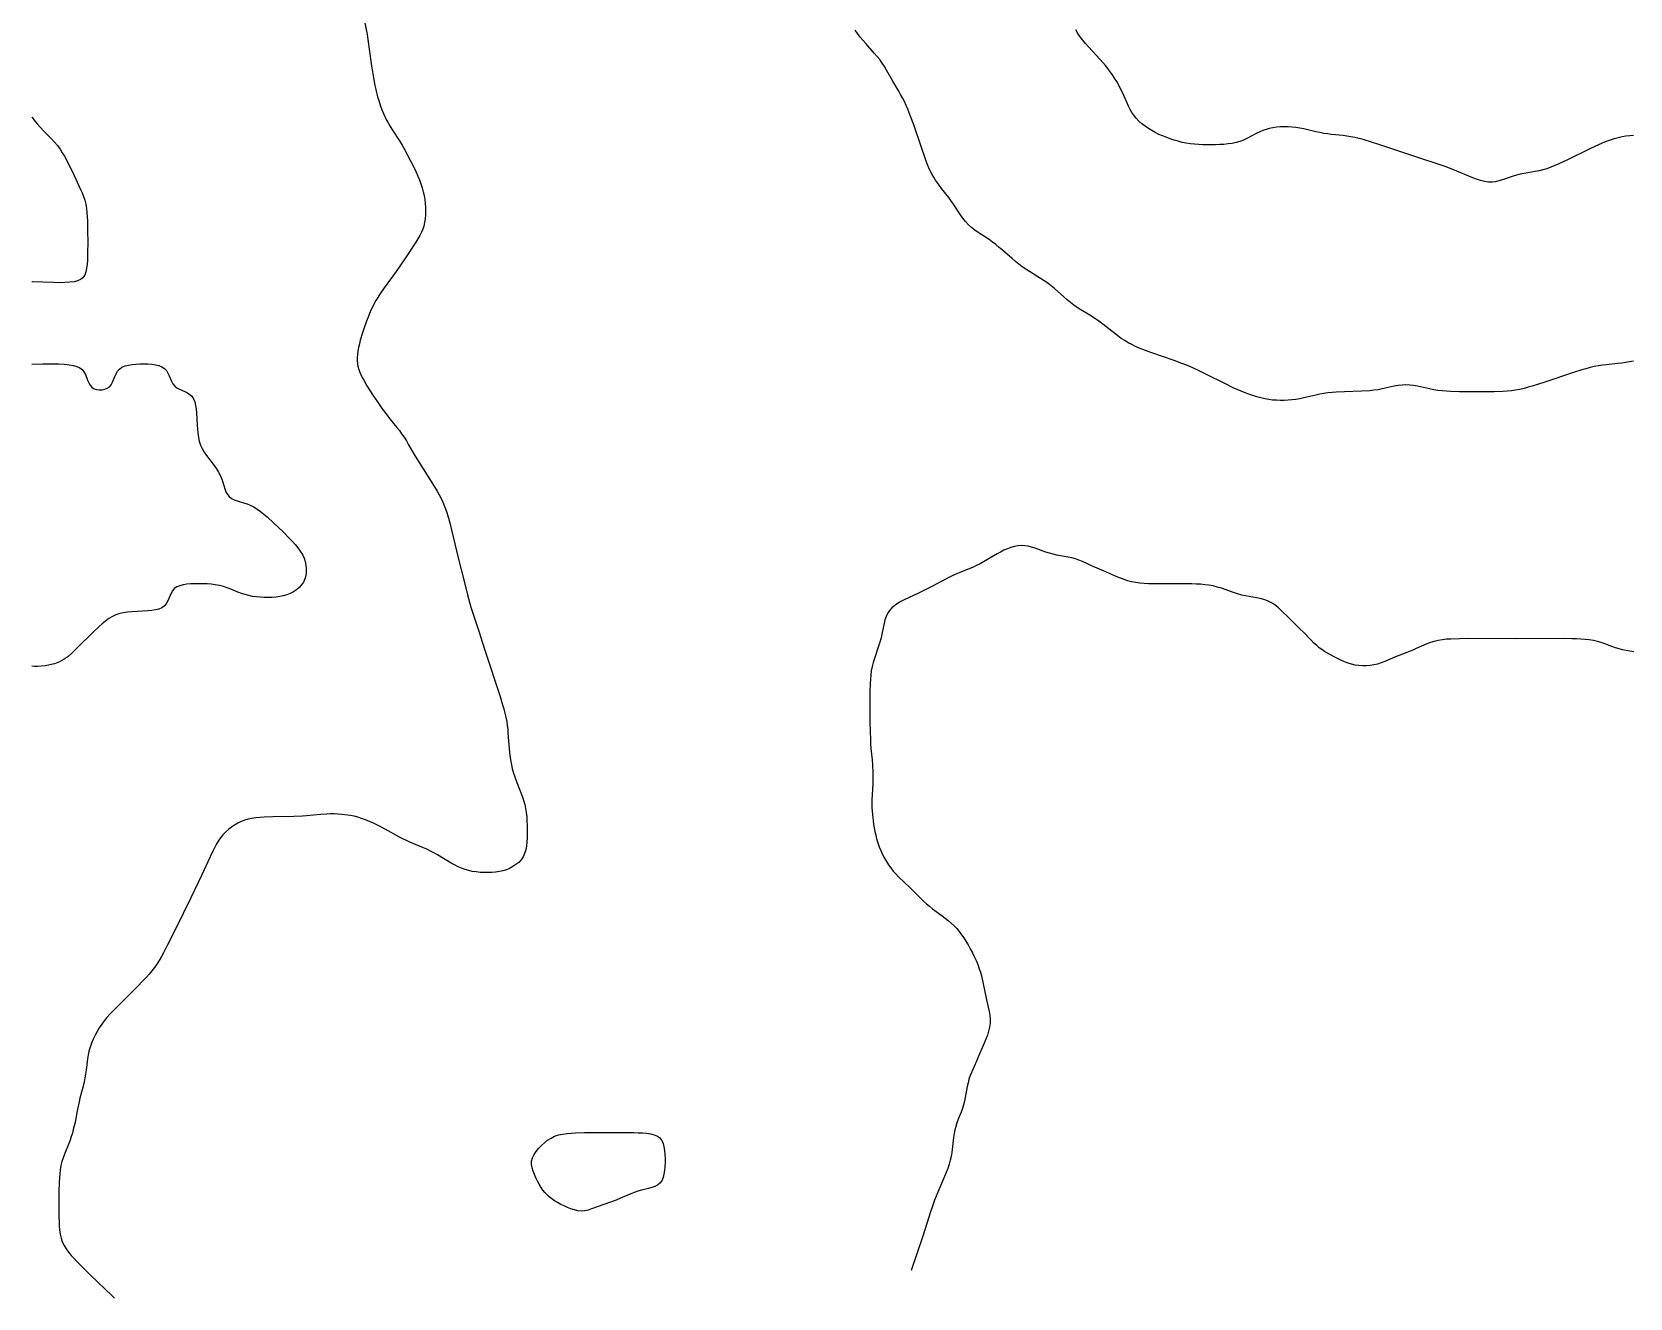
# Model space of a CAD drawing. Header units: metres. Extents: x 560466 to 562017, y 8123360 to 8125060.
# Drawn here: x 560466 to 561193, y 8123360 to 8123936 of the extents above; entities that cross this region are included whole.
import ezdxf

# ---------------------------------------------------------------- set-up
doc = ezdxf.new("R2010")
doc.units = ezdxf.units.M
doc.header["$MEASUREMENT"] = 0
doc.layers.add('Unknown_Line_Type', color=7, linetype='Continuous')

msp = doc.modelspace()

# ---------------------------------------------------------------- linework, layer by layer
at = {"layer": 'Unknown_Line_Type', "color": 18, "true_color": 0x000000}
for points in [[(560617.82, 8123940.4, 4140), (560618.76, 8123935.01, 4140), (560619.77, 8123928.3, 4140), (560620.84, 8123920.71, 4140), (560621.7, 8123915.34, 4140), (560622.37, 8123911.79, 4140), (560622.75, 8123910.02, 4140), (560623.58, 8123906.7, 4140), (560624.06, 8123905.06, 4140), (560624.93, 8123902.43, 4140), (560625.4, 8123901.14, 4140), (560626.08, 8123899.42, 4140), (560626.83, 8123897.73, 4140), (560627.64, 8123896.08, 4140), (560628.36, 8123894.77, 4140), (560629.11, 8123893.49, 4140), (560630.02, 8123892.02, 4140), (560633.78, 8123886.21, 4140), (560634.68, 8123884.73, 4140), (560635.48, 8123883.33, 4140), (560638.75, 8123877.26, 4140), (560640.4, 8123873.99, 4140), (560641.17, 8123872.33, 4140), (560641.9, 8123870.6, 4140), (560642.58, 8123868.85, 4140), (560643.2, 8123867.08, 4140), (560643.78, 8123865.29, 4140), (560644.29, 8123863.5, 4140), (560644.73, 8123861.69, 4140), (560645.07, 8123859.87, 4140), (560645.28, 8123858.13, 4140), (560645.4, 8123856.39, 4140), (560645.43, 8123854.65, 4140), (560645.37, 8123852.92, 4140), (560645.22, 8123851.2, 4140), (560644.96, 8123849.5, 4140), (560644.56, 8123847.84, 4140), (560644.09, 8123846.43, 4140), (560643.51, 8123845.06, 4140), (560642.74, 8123843.52, 4140), (560641.87, 8123842.02, 4140), (560640.94, 8123840.54, 4140), (560636.25, 8123833.44, 4140), (560631.96, 8123827.22, 4140), (560626.6, 8123819.72, 4140), (560624.57, 8123816.8, 4140), (560623.62, 8123815.3, 4140), (560622.83, 8123813.97, 4140), (560622.08, 8123812.61, 4140), (560621.37, 8123811.24, 4140), (560620.69, 8123809.84, 4140), (560619.93, 8123808.12, 4140), (560619.22, 8123806.38, 4140), (560618.55, 8123804.61, 4140), (560617.29, 8123801.06, 4140), (560616.7, 8123799.27, 4140), (560615.69, 8123795.86, 4140), (560615.28, 8123794.24, 4140), (560614.92, 8123792.63, 4140), (560614.62, 8123791.02, 4140), (560614.4, 8123789.41, 4140), (560614.29, 8123787.81, 4140), (560614.3, 8123786.49, 4140), (560614.42, 8123785.18, 4140), (560614.62, 8123784.06, 4140), (560614.9, 8123782.96, 4140), (560615.36, 8123781.59, 4140), (560615.92, 8123780.24, 4140), (560616.56, 8123778.91, 4140), (560617.24, 8123777.65, 4140), (560618.73, 8123775.13, 4140), (560620.36, 8123772.51, 4140), (560621.38, 8123770.94, 4140), (560623.49, 8123767.82, 4140), (560625.66, 8123764.74, 4140), (560627.9, 8123761.72, 4140), (560629.05, 8123760.24, 4140), (560632.38, 8123756.13, 4140), (560633.46, 8123754.75, 4140), (560634.5, 8123753.35, 4140), (560635.62, 8123751.71, 4140), (560636.67, 8123750.04, 4140), (560637.69, 8123748.34, 4140), (560640.69, 8123743.18, 4140), (560641.71, 8123741.47, 4140), (560648.71, 8123730.35, 4140), (560650.65, 8123727.16, 4140), (560651.58, 8123725.54, 4140), (560652.46, 8123723.91, 4140), (560653.27, 8123722.24, 4140), (560653.92, 8123720.71, 4140), (560654.52, 8123719.15, 4140), (560655.06, 8123717.57, 4140), (560655.56, 8123715.98, 4140), (560656.47, 8123712.75, 4140), (560660.29, 8123696.89, 4140), (560663.06, 8123685.63, 4140), (560664.5, 8123680.01, 4140), (560666.04, 8123674.43, 4140), (560667.18, 8123670.76, 4140), (560669.6, 8123663.48, 4140), (560671.23, 8123658.14, 4140), (560672.44, 8123654.38, 4140), (560679.29, 8123633.75, 4140), (560680.46, 8123629.99, 4140), (560681, 8123628.1, 4140), (560681.5, 8123626.2, 4140), (560681.94, 8123624.3, 4140), (560682.31, 8123622.38, 4140), (560682.55, 8123620.63, 4140), (560682.74, 8123618.87, 4140), (560682.88, 8123617.11, 4140), (560683.24, 8123611.79, 4140), (560683.39, 8123610.03, 4140), (560683.78, 8123606.69, 4140), (560684.03, 8123605.03, 4140), (560684.46, 8123602.6, 4140), (560684.83, 8123600.94, 4140), (560685.27, 8123599.29, 4140), (560685.77, 8123597.67, 4140), (560686.43, 8123595.8, 4140), (560689.34, 8123588.41, 4140), (560689.98, 8123586.54, 4140), (560690.52, 8123584.64, 4140), (560690.91, 8123582.78, 4140), (560691.19, 8123580.9, 4140), (560691.39, 8123578.99, 4140), (560691.52, 8123577.08, 4140), (560691.61, 8123575.15, 4140), (560691.65, 8123573.23, 4140), (560691.65, 8123571.31, 4140), (560691.59, 8123569.41, 4140), (560691.47, 8123567.54, 4140), (560691.26, 8123565.71, 4140), (560690.94, 8123563.95, 4140), (560690.45, 8123562.28, 4140), (560689.75, 8123560.74, 4140), (560688.86, 8123559.44, 4140), (560687.76, 8123558.28, 4140), (560686.51, 8123557.24, 4140), (560685.13, 8123556.33, 4140), (560683.64, 8123555.55, 4140), (560682.14, 8123554.94, 4140), (560680.57, 8123554.46, 4140), (560678.95, 8123554.09, 4140), (560677.22, 8123553.84, 4140), (560675.47, 8123553.68, 4140), (560673.7, 8123553.62, 4140), (560671.93, 8123553.63, 4140), (560670.16, 8123553.72, 4140), (560668.4, 8123553.9, 4140), (560666.65, 8123554.17, 4140), (560665, 8123554.54, 4140), (560663.37, 8123555.01, 4140), (560661.78, 8123555.59, 4140), (560660.15, 8123556.3, 4140), (560658.55, 8123557.1, 4140), (560656.97, 8123557.96, 4140), (560650.77, 8123561.64, 4140), (560649.21, 8123562.54, 4140), (560647.64, 8123563.4, 4140), (560646.04, 8123564.21, 4140), (560644.5, 8123564.91, 4140), (560638.21, 8123567.5, 4140), (560636.65, 8123568.2, 4140), (560635.05, 8123568.98, 4140), (560633.47, 8123569.81, 4140), (560627.01, 8123573.38, 4140), (560623.46, 8123575.2, 4140), (560621.67, 8123576.06, 4140), (560619.86, 8123576.87, 4140), (560618.03, 8123577.63, 4140), (560616.18, 8123578.31, 4140), (560614.56, 8123578.81, 4140), (560612.93, 8123579.23, 4140), (560611.27, 8123579.58, 4140), (560610.06, 8123579.78, 4140), (560607.19, 8123580.13, 4140), (560605.53, 8123580.25, 4140), (560603.86, 8123580.31, 4140), (560602.2, 8123580.29, 4140), (560600.53, 8123580.22, 4140), (560597.62, 8123580.01, 4140), (560591.27, 8123579.38, 4140), (560589.36, 8123579.25, 4140), (560585.51, 8123579.08, 4140), (560575.85, 8123578.95, 4140), (560572, 8123578.83, 4140), (560570.1, 8123578.71, 4140), (560568.21, 8123578.53, 4140), (560566.34, 8123578.24, 4140), (560564.71, 8123577.88, 4140), (560563.11, 8123577.41, 4140), (560561.56, 8123576.83, 4140), (560559.99, 8123576.09, 4140), (560558.49, 8123575.23, 4140), (560557.05, 8123574.27, 4140), (560555.68, 8123573.2, 4140), (560554.4, 8123572.04, 4140), (560553.22, 8123570.76, 4140), (560552.13, 8123569.4, 4140), (560551.12, 8123567.96, 4140), (560550.18, 8123566.46, 4140), (560549.32, 8123564.91, 4140), (560548.58, 8123563.39, 4140), (560546.38, 8123558.45, 4140), (560544.72, 8123554.81, 4140), (560542.15, 8123549.38, 4140), (560538.65, 8123542.17, 4140), (560531.58, 8123527.82, 4140), (560528.01, 8123520.68, 4140), (560526.16, 8123517.15, 4140), (560525.2, 8123515.41, 4140), (560524.21, 8123513.69, 4140), (560523.16, 8123512.02, 4140), (560522.05, 8123510.39, 4140), (560520.87, 8123508.85, 4140), (560519.62, 8123507.36, 4140), (560518.32, 8123505.9, 4140), (560516.99, 8123504.47, 4140), (560514.25, 8123501.66, 4140), (560504.47, 8123491.96, 4140), (560501.77, 8123489.12, 4140), (560500.47, 8123487.67, 4140), (560499.22, 8123486.18, 4140), (560498.06, 8123484.63, 4140), (560496.96, 8123483, 4140), (560495.96, 8123481.31, 4140), (560495.04, 8123479.59, 4140), (560494.19, 8123477.82, 4140), (560493.43, 8123476.02, 4140), (560492.77, 8123474.19, 4140), (560492.23, 8123472.33, 4140), (560491.86, 8123470.63, 4140), (560491.58, 8123468.91, 4140), (560490.95, 8123463.68, 4140), (560490.72, 8123461.93, 4140), (560490.44, 8123460.2, 4140), (560490.06, 8123458.34, 4140), (560489.61, 8123456.5, 4140), (560488.17, 8123450.96, 4140), (560487.78, 8123449.28, 4140), (560487.07, 8123445.9, 4140), (560485.93, 8123440.07, 4140), (560485.16, 8123436.76, 4140), (560484.71, 8123435.11, 4140), (560484.23, 8123433.49, 4140), (560483.7, 8123431.88, 4140), (560483.13, 8123430.3, 4140), (560481.11, 8123425.42, 4140), (560480.49, 8123423.79, 4140), (560479.96, 8123422.13, 4140), (560479.52, 8123420.28, 4140), (560479.22, 8123418.39, 4140), (560479, 8123416.47, 4140), (560478.85, 8123414.54, 4140), (560478.75, 8123412.58, 4140), (560478.63, 8123408.65, 4140), (560478.58, 8123404.69, 4140), (560478.56, 8123400.74, 4140), (560478.61, 8123396.8, 4140), (560478.67, 8123394.84, 4140), (560478.77, 8123392.9, 4140), (560478.94, 8123390.99, 4140), (560479.2, 8123389.12, 4140), (560479.58, 8123387.3, 4140), (560480.15, 8123385.56, 4140), (560480.94, 8123383.92, 4140), (560481.91, 8123382.36, 4140), (560483.02, 8123380.85, 4140), (560484.23, 8123379.39, 4140), (560485.52, 8123377.95, 4140), (560486.85, 8123376.54, 4140), (560489.61, 8123373.75, 4140), (560492.96, 8123370.49, 4140), (560502.87, 8123360.99, 4140), (560503.84, 8123360, 4140)], [(561194.88, 8123786.44, 4140), (561193.06, 8123786.04, 4140), (561191.23, 8123785.7, 4140), (561189.49, 8123785.45, 4140), (561187.73, 8123785.25, 4140), (561182.46, 8123784.75, 4140), (561180.7, 8123784.55, 4140), (561178.96, 8123784.28, 4140), (561177.04, 8123783.91, 4140), (561175.14, 8123783.46, 4140), (561173.25, 8123782.95, 4140), (561171.36, 8123782.4, 4140), (561167.6, 8123781.22, 4140), (561154.48, 8123776.82, 4140), (561148.84, 8123775.01, 4140), (561146.95, 8123774.46, 4140), (561145.06, 8123773.95, 4140), (561143.15, 8123773.5, 4140), (561141.24, 8123773.13, 4140), (561139.3, 8123772.87, 4140), (561137.36, 8123772.68, 4140), (561135.4, 8123772.56, 4140), (561131.47, 8123772.43, 4140), (561125.56, 8123772.38, 4140), (561119.63, 8123772.41, 4140), (561115.69, 8123772.47, 4140), (561111.75, 8123772.6, 4140), (561109.8, 8123772.71, 4140), (561107.85, 8123772.85, 4140), (561105.91, 8123773.06, 4140), (561103.99, 8123773.34, 4140), (561102.14, 8123773.71, 4140), (561096.64, 8123774.94, 4140), (561094.81, 8123775.27, 4140), (561093.08, 8123775.46, 4140), (561091.34, 8123775.53, 4140), (561089.61, 8123775.47, 4140), (561087.87, 8123775.28, 4140), (561086.04, 8123774.96, 4140), (561080.54, 8123773.75, 4140), (561078.69, 8123773.39, 4140), (561076.82, 8123773.12, 4140), (561074.93, 8123772.93, 4140), (561071.13, 8123772.69, 4140), (561063.47, 8123772.44, 4140), (561059.65, 8123772.27, 4140), (561057.74, 8123772.14, 4140), (561055.84, 8123771.95, 4140), (561053.96, 8123771.69, 4140), (561052.13, 8123771.36, 4140), (561050.3, 8123770.96, 4140), (561044.86, 8123769.65, 4140), (561043.04, 8123769.26, 4140), (561041.21, 8123768.94, 4140), (561039.46, 8123768.72, 4140), (561037.71, 8123768.58, 4140), (561035.95, 8123768.5, 4140), (561034.19, 8123768.49, 4140), (561032.43, 8123768.55, 4140), (561030.68, 8123768.69, 4140), (561028.94, 8123768.91, 4140), (561027.12, 8123769.24, 4140), (561025.31, 8123769.67, 4140), (561023.51, 8123770.16, 4140), (561021.73, 8123770.71, 4140), (561019.96, 8123771.32, 4140), (561018.2, 8123771.96, 4140), (561016.45, 8123772.65, 4140), (561014.62, 8123773.44, 4140), (561012.8, 8123774.27, 4140), (561009.2, 8123776, 4140), (561000.25, 8123780.46, 4140), (560996.66, 8123782.21, 4140), (560993.03, 8123783.88, 4140), (560991.2, 8123784.66, 4140), (560989.46, 8123785.36, 4140), (560985.93, 8123786.66, 4140), (560975.26, 8123790.34, 4140), (560971.74, 8123791.64, 4140), (560970, 8123792.33, 4140), (560968.3, 8123793.08, 4140), (560966.62, 8123793.88, 4140), (560965, 8123794.77, 4140), (560963.41, 8123795.73, 4140), (560961.86, 8123796.75, 4140), (560960.35, 8123797.83, 4140), (560958.97, 8123798.9, 4140), (560954.88, 8123802.2, 4140), (560953.51, 8123803.27, 4140), (560951.12, 8123804.99, 4140), (560949.9, 8123805.8, 4140), (560948.29, 8123806.8, 4140), (560943.4, 8123809.69, 4140), (560941.83, 8123810.72, 4140), (560940.27, 8123811.86, 4140), (560938.76, 8123813.07, 4140), (560937.28, 8123814.32, 4140), (560931.43, 8123819.46, 4140), (560929.93, 8123820.69, 4140), (560928.39, 8123821.87, 4140), (560926.77, 8123822.99, 4140), (560925.11, 8123824.06, 4140), (560920.05, 8123827.16, 4140), (560918.39, 8123828.22, 4140), (560916.76, 8123829.35, 4140), (560915.22, 8123830.52, 4140), (560913.71, 8123831.75, 4140), (560912.23, 8123833.02, 4140), (560907.85, 8123836.9, 4140), (560906.37, 8123838.16, 4140), (560904.87, 8123839.4, 4140), (560903.33, 8123840.57, 4140), (560901.72, 8123841.7, 4140), (560896.81, 8123844.91, 4140), (560895.22, 8123846.02, 4140), (560893.7, 8123847.19, 4140), (560892.29, 8123848.46, 4140), (560891.01, 8123849.86, 4140), (560889.83, 8123851.37, 4140), (560888.72, 8123852.95, 4140), (560885.5, 8123857.86, 4140), (560884.38, 8123859.48, 4140), (560883.35, 8123860.88, 4140), (560880.11, 8123865.01, 4140), (560879.05, 8123866.4, 4140), (560878.19, 8123867.58, 4140), (560877.37, 8123868.79, 4140), (560876.59, 8123870.03, 4140), (560875.84, 8123871.36, 4140), (560875.13, 8123872.72, 4140), (560874.35, 8123874.41, 4140), (560873.63, 8123876.13, 4140), (560872.95, 8123877.87, 4140), (560872.31, 8123879.63, 4140), (560871.08, 8123883.19, 4140), (560867.48, 8123893.91, 4140), (560866.2, 8123897.45, 4140), (560864.78, 8123901.01, 4140), (560864.02, 8123902.76, 4140), (560863.21, 8123904.49, 4140), (560862.35, 8123906.2, 4140), (560861.5, 8123907.75, 4140), (560860.61, 8123909.28, 4140), (560857.91, 8123913.85, 4140), (560855.12, 8123918.82, 4140), (560854.16, 8123920.44, 4140), (560853.12, 8123922.02, 4140), (560851.98, 8123923.58, 4140), (560850.77, 8123925.08, 4140), (560849.5, 8123926.56, 4140), (560845.6, 8123930.91, 4140), (560844.31, 8123932.38, 4140), (560843.07, 8123933.87, 4140), (560841.89, 8123935.41, 4140), (560840.76, 8123937.04, 4140)], [(561178.91, 8123884.85, 4160), (561175.29, 8123883.19, 4160), (561164.54, 8123877.86, 4160), (561160.94, 8123876.16, 4160), (561159.13, 8123875.36, 4160), (561157.31, 8123874.62, 4160), (561155.47, 8123873.95, 4160), (561153.6, 8123873.39, 4160), (561151.91, 8123872.99, 4160), (561150.2, 8123872.67, 4160), (561145.06, 8123871.82, 4160), (561143.37, 8123871.49, 4160), (561141.7, 8123871.07, 4160), (561140.06, 8123870.56, 4160), (561135.23, 8123868.83, 4160), (561133.61, 8123868.36, 4160), (561132.06, 8123868.04, 4160), (561130.5, 8123867.87, 4160), (561128.93, 8123867.87, 4160), (561127.12, 8123868.1, 4160), (561125.31, 8123868.54, 4160), (561123.51, 8123869.13, 4160), (561121.71, 8123869.81, 4160), (561119.9, 8123870.56, 4160), (561116.27, 8123872.13, 4160), (561112.73, 8123873.6, 4160), (561109.14, 8123874.99, 4160), (561107.33, 8123875.63, 4160), (561096.37, 8123879.2, 4160), (561079.48, 8123884.84, 4160), (561075.72, 8123886.05, 4160), (561071.95, 8123887.18, 4160), (561070.05, 8123887.69, 4160), (561068.15, 8123888.15, 4160), (561066.23, 8123888.53, 4160), (561064.49, 8123888.8, 4160), (561062.73, 8123889.02, 4160), (561057.45, 8123889.56, 4160), (561055.7, 8123889.77, 4160), (561053.95, 8123890.03, 4160), (561052.12, 8123890.38, 4160), (561050.3, 8123890.78, 4160), (561044.85, 8123892.06, 4160), (561043.04, 8123892.44, 4160), (561041.21, 8123892.74, 4160), (561039.47, 8123892.93, 4160), (561037.73, 8123893.03, 4160), (561035.98, 8123893.06, 4160), (561034.25, 8123893, 4160), (561032.52, 8123892.86, 4160), (561030.82, 8123892.62, 4160), (561029.14, 8123892.26, 4160), (561027.71, 8123891.83, 4160), (561026.3, 8123891.31, 4160), (561024.92, 8123890.73, 4160), (561023.56, 8123890.08, 4160), (561018.97, 8123887.7, 4160), (561017.43, 8123886.97, 4160), (561015.85, 8123886.35, 4160), (561014.09, 8123885.85, 4160), (561012.28, 8123885.48, 4160), (561010.43, 8123885.22, 4160), (561008.56, 8123885.04, 4160), (561006.67, 8123884.92, 4160), (561004.76, 8123884.85, 4160), (561000.93, 8123884.81, 4160), (560999.02, 8123884.85, 4160), (560997.1, 8123884.92, 4160), (560995.19, 8123885.05, 4160), (560993.3, 8123885.25, 4160), (560991.41, 8123885.54, 4160), (560989.56, 8123885.94, 4160), (560987.72, 8123886.43, 4160), (560985.89, 8123886.99, 4160), (560984.08, 8123887.6, 4160), (560982.29, 8123888.24, 4160), (560980.63, 8123888.89, 4160), (560978.99, 8123889.59, 4160), (560977.34, 8123890.41, 4160), (560975.74, 8123891.32, 4160), (560974.19, 8123892.29, 4160), (560972.69, 8123893.34, 4160), (560971.25, 8123894.44, 4160), (560969.89, 8123895.62, 4160), (560968.63, 8123896.88, 4160), (560967.5, 8123898.25, 4160), (560966.61, 8123899.57, 4160), (560965.83, 8123900.97, 4160), (560965.12, 8123902.43, 4160), (560963.12, 8123906.97, 4160), (560962.35, 8123908.65, 4160), (560961.54, 8123910.32, 4160), (560960.7, 8123911.96, 4160), (560959.8, 8123913.59, 4160), (560958.85, 8123915.17, 4160), (560957.88, 8123916.65, 4160), (560956.85, 8123918.09, 4160), (560955.78, 8123919.5, 4160), (560954.67, 8123920.89, 4160), (560953.53, 8123922.24, 4160), (560952.23, 8123923.71, 4160), (560946.9, 8123929.46, 4160), (560945.61, 8123930.91, 4160), (560944.37, 8123932.4, 4160), (560943.2, 8123933.92, 4160), (560942.14, 8123935.51, 4160), (560941.26, 8123937.1, 4160)], [(560466.34, 8123897.5, 4160), (560466.48, 8123897.21, 4160), (560466.99, 8123896.51, 4160), (560467.83, 8123895.46, 4160), (560468.93, 8123894.16, 4160), (560470.27, 8123892.67, 4160), (560471.78, 8123891.07, 4160), (560475.04, 8123887.75, 4160), (560476.6, 8123886.09, 4160), (560477.98, 8123884.47, 4160), (560479.16, 8123882.83, 4160), (560480.15, 8123881.24, 4160), (560481.07, 8123879.61, 4160), (560484.22, 8123873.67, 4160), (560485.6, 8123870.83, 4160), (560488.49, 8123864.55, 4160), (560489.19, 8123862.94, 4160), (560489.83, 8123861.31, 4160), (560490.37, 8123859.65, 4160), (560490.8, 8123857.79, 4160), (560491.1, 8123855.89, 4160), (560491.31, 8123853.96, 4160), (560491.45, 8123852.01, 4160), (560491.55, 8123850.04, 4160), (560491.65, 8123846.07, 4160), (560491.7, 8123840.09, 4160), (560491.68, 8123836.13, 4160), (560491.55, 8123832.28, 4160), (560491.41, 8123830.42, 4160), (560491.19, 8123828.66, 4160), (560490.84, 8123827.02, 4160), (560490.32, 8123825.56, 4160), (560489.54, 8123824.36, 4160), (560488.46, 8123823.5, 4160), (560487.13, 8123822.9, 4160), (560485.58, 8123822.5, 4160), (560483.62, 8123822.25, 4160), (560481.31, 8123822.12, 4160), (560478.8, 8123822.08, 4160), (560476.21, 8123822.12, 4160), (560471.33, 8123822.3, 4160), (560466.66, 8123822.54, 4160), (560466.34, 8123822.5, 4160)], [(561194.92, 8123889.07, 4160), (561193.16, 8123888.91, 4160), (561191.41, 8123888.69, 4160), (561189.64, 8123888.39, 4160), (561187.9, 8123888.01, 4160), (561186.07, 8123887.51, 4160), (561184.25, 8123886.93, 4160), (561182.46, 8123886.29, 4160), (561180.68, 8123885.59, 4160), (561178.91, 8123884.85, 4160)], [(560466.34, 8123785, 4160), (560471.27, 8123785.11, 4160), (560476.05, 8123785.14, 4160), (560478.58, 8123785.09, 4160), (560481.05, 8123784.97, 4160), (560483.31, 8123784.77, 4160), (560485.24, 8123784.45, 4160), (560486.78, 8123784, 4160), (560488.12, 8123783.38, 4160), (560489.23, 8123782.52, 4160), (560490.01, 8123781.49, 4160), (560490.63, 8123780.29, 4160), (560491.64, 8123777.72, 4160), (560492.17, 8123776.48, 4160), (560492.8, 8123775.37, 4160), (560493.59, 8123774.47, 4160), (560494.58, 8123773.85, 4160), (560495.72, 8123773.47, 4160), (560496.95, 8123773.3, 4160), (560498.21, 8123773.33, 4160), (560499.43, 8123773.57, 4160), (560500.57, 8123774.01, 4160), (560501.54, 8123774.7, 4160), (560502.32, 8123775.65, 4160), (560502.95, 8123776.79, 4160), (560504.01, 8123779.34, 4160), (560504.58, 8123780.61, 4160), (560505.25, 8123781.78, 4160), (560506.1, 8123782.78, 4160), (560507.27, 8123783.6, 4160), (560508.67, 8123784.19, 4160), (560510.23, 8123784.6, 4160), (560511.91, 8123784.88, 4160), (560513.66, 8123785.06, 4160), (560515.45, 8123785.15, 4160), (560517.26, 8123785.17, 4160), (560519.06, 8123785.11, 4160), (560520.81, 8123784.97, 4160), (560522.49, 8123784.73, 4160), (560524.05, 8123784.35, 4160), (560525.45, 8123783.81, 4160), (560526.63, 8123783.03, 4160), (560527.48, 8123782.08, 4160), (560528.16, 8123780.94, 4160), (560528.74, 8123779.71, 4160), (560529.83, 8123777.2, 4160), (560530.48, 8123776.04, 4160), (560531.27, 8123775.04, 4160), (560532.27, 8123774.23, 4160), (560533.41, 8123773.59, 4160), (560535.89, 8123772.49, 4160), (560537.1, 8123771.91, 4160), (560538.21, 8123771.24, 4160), (560539.14, 8123770.39, 4160), (560539.89, 8123769.21, 4160), (560540.42, 8123767.82, 4160), (560540.78, 8123766.26, 4160), (560541.02, 8123764.58, 4160), (560541.18, 8123762.81, 4160), (560541.49, 8123757.26, 4160), (560541.61, 8123755.39, 4160), (560541.79, 8123753.53, 4160), (560542.05, 8123751.7, 4160), (560542.43, 8123749.92, 4160), (560542.98, 8123748.21, 4160), (560543.76, 8123746.55, 4160), (560544.7, 8123744.96, 4160), (560545.76, 8123743.41, 4160), (560549.16, 8123738.89, 4160), (560550.24, 8123737.37, 4160), (560551.22, 8123735.82, 4160), (560552.06, 8123734.23, 4160), (560552.67, 8123732.74, 4160), (560553.18, 8123731.24, 4160), (560554.09, 8123728.31, 4160), (560554.6, 8123726.96, 4160), (560555.23, 8123725.75, 4160), (560556.04, 8123724.73, 4160), (560557.08, 8123723.94, 4160), (560558.31, 8123723.33, 4160), (560559.68, 8123722.84, 4160), (560562.64, 8123721.97, 4160), (560564.17, 8123721.48, 4160), (560565.67, 8123720.88, 4160), (560567.28, 8123720.05, 4160), (560568.84, 8123719.06, 4160), (560570.36, 8123717.94, 4160), (560571.86, 8123716.75, 4160), (560573.33, 8123715.48, 4160), (560576.25, 8123712.84, 4160), (560580.55, 8123708.69, 4160), (560583.35, 8123705.85, 4160), (560584.71, 8123704.41, 4160), (560586.02, 8123702.95, 4160), (560587.26, 8123701.46, 4160), (560588.4, 8123699.93, 4160), (560589.39, 8123698.35, 4160), (560590.18, 8123696.71, 4160), (560590.68, 8123695.15, 4160), (560590.98, 8123693.55, 4160), (560591.11, 8123691.93, 4160), (560591.07, 8123690.32, 4160), (560590.87, 8123688.74, 4160), (560590.48, 8123687.24, 4160), (560589.87, 8123685.83, 4160), (560589, 8123684.54, 4160), (560587.92, 8123683.39, 4160), (560586.67, 8123682.35, 4160), (560585.28, 8123681.44, 4160), (560583.78, 8123680.66, 4160), (560582.27, 8123680.06, 4160), (560580.68, 8123679.58, 4160), (560579.05, 8123679.22, 4160), (560577.32, 8123678.97, 4160), (560575.55, 8123678.82, 4160), (560573.77, 8123678.77, 4160), (560571.99, 8123678.79, 4160), (560570.21, 8123678.89, 4160), (560568.43, 8123679.06, 4160), (560566.67, 8123679.33, 4160), (560565, 8123679.69, 4160), (560563.35, 8123680.13, 4160), (560561.73, 8123680.66, 4160), (560560.06, 8123681.29, 4160), (560556.76, 8123682.65, 4160), (560555.1, 8123683.28, 4160), (560553.42, 8123683.83, 4160), (560551.59, 8123684.27, 4160), (560549.74, 8123684.6, 4160), (560547.86, 8123684.82, 4160), (560545.97, 8123684.98, 4160), (560544.09, 8123685.06, 4160), (560542.21, 8123685.1, 4160), (560540.37, 8123685.08, 4160), (560538.56, 8123684.99, 4160), (560536.81, 8123684.83, 4160), (560535.15, 8123684.57, 4160), (560533.61, 8123684.18, 4160), (560532.25, 8123683.63, 4160), (560531.1, 8123682.84, 4160), (560530.28, 8123681.88, 4160), (560529.63, 8123680.74, 4160), (560528.02, 8123676.99, 4160), (560527.37, 8123675.86, 4160), (560526.55, 8123674.9, 4160), (560525.4, 8123674.13, 4160), (560524.03, 8123673.58, 4160), (560522.49, 8123673.2, 4160), (560520.83, 8123672.94, 4160), (560519.09, 8123672.77, 4160), (560511.71, 8123672.33, 4160), (560509.86, 8123672.16, 4160), (560508.03, 8123671.9, 4160), (560506.26, 8123671.52, 4160), (560504.56, 8123670.97, 4160), (560502.91, 8123670.18, 4160), (560501.34, 8123669.21, 4160), (560499.82, 8123668.11, 4160), (560498.35, 8123666.9, 4160), (560496.91, 8123665.63, 4160), (560494.08, 8123662.94, 4160), (560487.12, 8123655.99, 4160), (560484.31, 8123653.29, 4160), (560482.76, 8123651.99, 4160), (560480.92, 8123650.72, 4160), (560478.84, 8123649.58, 4160), (560476.6, 8123648.67, 4160), (560474.5, 8123648.1, 4160), (560472.44, 8123647.73, 4160), (560470.53, 8123647.52, 4160), (560468.86, 8123647.44, 4160), (560467.53, 8123647.43, 4160), (560466.34, 8123647.5, 4160)], [(561195, 8123654.13, 4120), (561193.26, 8123654.35, 4120), (561191.53, 8123654.63, 4120), (561189.89, 8123654.97, 4120), (561188.27, 8123655.39, 4120), (561186.68, 8123655.89, 4120), (561185.03, 8123656.48, 4120), (561181.79, 8123657.76, 4120), (561180.16, 8123658.35, 4120), (561178.5, 8123658.85, 4120), (561176.65, 8123659.27, 4120), (561174.76, 8123659.56, 4120), (561172.85, 8123659.76, 4120), (561170.91, 8123659.9, 4120), (561168.97, 8123659.99, 4120), (561167.01, 8123660.04, 4120), (561163.08, 8123660.09, 4120), (561141.34, 8123660.05, 4120), (561119.61, 8123660.11, 4120), (561115.67, 8123660.06, 4120), (561111.76, 8123659.92, 4120), (561109.83, 8123659.79, 4120), (561107.91, 8123659.58, 4120), (561106.03, 8123659.27, 4120), (561104.18, 8123658.84, 4120), (561102.52, 8123658.31, 4120), (561100.9, 8123657.67, 4120), (561096.05, 8123655.54, 4120), (561094.48, 8123654.9, 4120), (561089.73, 8123653.05, 4120), (561086.58, 8123651.78, 4120), (561081.73, 8123649.65, 4120), (561080.1, 8123649.02, 4120), (561078.45, 8123648.5, 4120), (561076.79, 8123648.13, 4120), (561075.1, 8123647.89, 4120), (561073.39, 8123647.78, 4120), (561071.69, 8123647.77, 4120), (561069.98, 8123647.86, 4120), (561068.3, 8123648.08, 4120), (561066.64, 8123648.44, 4120), (561065, 8123648.95, 4120), (561063.39, 8123649.59, 4120), (561061.8, 8123650.31, 4120), (561058.65, 8123651.88, 4120), (561055.69, 8123653.44, 4120), (561054.25, 8123654.3, 4120), (561053.05, 8123655.1, 4120), (561051.88, 8123655.98, 4120), (561050.76, 8123656.91, 4120), (561049.47, 8123658.09, 4120), (561048.22, 8123659.34, 4120), (561044.54, 8123663.17, 4120), (561043.28, 8123664.43, 4120), (561038.17, 8123669.35, 4120), (561034.47, 8123673.05, 4120), (561033.2, 8123674.2, 4120), (561031.89, 8123675.27, 4120), (561030.74, 8123676.07, 4120), (561029.54, 8123676.76, 4120), (561028.3, 8123677.35, 4120), (561026.73, 8123677.91, 4120), (561025.11, 8123678.33, 4120), (561023.44, 8123678.67, 4120), (561018.36, 8123679.57, 4120), (561016.66, 8123679.94, 4120), (561014.79, 8123680.46, 4120), (561012.94, 8123681.06, 4120), (561007.39, 8123683.01, 4120), (561005.53, 8123683.59, 4120), (561003.64, 8123684.07, 4120), (561001.75, 8123684.41, 4120), (560999.83, 8123684.65, 4120), (560997.89, 8123684.81, 4120), (560995.94, 8123684.91, 4120), (560993.98, 8123684.97, 4120), (560990.03, 8123685.01, 4120), (560978.18, 8123684.98, 4120), (560974.25, 8123685.07, 4120), (560972.3, 8123685.17, 4120), (560970.37, 8123685.34, 4120), (560968.45, 8123685.59, 4120), (560966.56, 8123685.96, 4120), (560964.69, 8123686.47, 4120), (560962.84, 8123687.1, 4120), (560961, 8123687.81, 4120), (560959.18, 8123688.57, 4120), (560953.74, 8123690.95, 4120), (560949.06, 8123692.95, 4120), (560944.23, 8123695.15, 4120), (560942.62, 8123695.81, 4120), (560940.98, 8123696.39, 4120), (560939.32, 8123696.84, 4120), (560937.63, 8123697.21, 4120), (560932.53, 8123698.14, 4120), (560930.85, 8123698.5, 4120), (560929.18, 8123698.93, 4120), (560927.54, 8123699.46, 4120), (560922.69, 8123701.26, 4120), (560921.06, 8123701.77, 4120), (560919.5, 8123702.14, 4120), (560917.92, 8123702.36, 4120), (560916.33, 8123702.43, 4120), (560914.75, 8123702.32, 4120), (560913.18, 8123702.05, 4120), (560911.63, 8123701.62, 4120), (560910.04, 8123701.01, 4120), (560908.47, 8123700.29, 4120), (560906.91, 8123699.49, 4120), (560905.37, 8123698.62, 4120), (560899.19, 8123695.02, 4120), (560897.62, 8123694.16, 4120), (560896.02, 8123693.36, 4120), (560894.47, 8123692.66, 4120), (560888.15, 8123690.11, 4120), (560886.59, 8123689.43, 4120), (560884.97, 8123688.66, 4120), (560883.38, 8123687.84, 4120), (560878.62, 8123685.29, 4120), (560875.06, 8123683.46, 4120), (560869.66, 8123680.84, 4120), (560863.03, 8123677.75, 4120), (560861.58, 8123676.98, 4120), (560860.13, 8123676.09, 4120), (560858.78, 8123675.11, 4120), (560857.55, 8123674.04, 4120), (560856.46, 8123672.87, 4120), (560855.56, 8123671.57, 4120), (560854.88, 8123670.17, 4120), (560854.36, 8123668.65, 4120), (560853.96, 8123667.07, 4120), (560852.97, 8123662.08, 4120), (560852.59, 8123660.39, 4120), (560852.07, 8123658.52, 4120), (560851.47, 8123656.66, 4120), (560849.53, 8123651.11, 4120), (560848.95, 8123649.24, 4120), (560848.47, 8123647.34, 4120), (560848.12, 8123645.44, 4120), (560847.88, 8123643.52, 4120), (560847.71, 8123641.58, 4120), (560847.61, 8123639.62, 4120), (560847.5, 8123635.69, 4120), (560847.48, 8123627.79, 4120), (560847.53, 8123621.86, 4120), (560847.6, 8123617.91, 4120), (560847.74, 8123613.97, 4120), (560847.84, 8123612.01, 4120), (560847.99, 8123610.05, 4120), (560848.5, 8123604.96, 4120), (560848.7, 8123602.49, 4120), (560848.89, 8123599.15, 4120), (560848.92, 8123597.48, 4120), (560848.9, 8123595.81, 4120), (560848.83, 8123594.15, 4120), (560848.38, 8123586.64, 4120), (560848.35, 8123584.95, 4120), (560848.39, 8123583.27, 4120), (560848.5, 8123581.58, 4120), (560848.78, 8123578.66, 4120), (560849.16, 8123575.73, 4120), (560849.43, 8123574.02, 4120), (560849.76, 8123572.33, 4120), (560850.14, 8123570.65, 4120), (560850.57, 8123568.98, 4120), (560851.14, 8123567.17, 4120), (560851.78, 8123565.37, 4120), (560852.5, 8123563.61, 4120), (560853.29, 8123561.88, 4120), (560854.15, 8123560.2, 4120), (560855.04, 8123558.66, 4120), (560856, 8123557.17, 4120), (560857.03, 8123555.73, 4120), (560858.12, 8123554.34, 4120), (560859.28, 8123553, 4120), (560860.51, 8123551.74, 4120), (560865.7, 8123546.9, 4120), (560866.94, 8123545.64, 4120), (560870.63, 8123541.81, 4120), (560871.91, 8123540.58, 4120), (560873.25, 8123539.41, 4120), (560874.63, 8123538.28, 4120), (560876.04, 8123537.19, 4120), (560880.35, 8123533.98, 4120), (560883.17, 8123531.78, 4120), (560884.52, 8123530.63, 4120), (560885.8, 8123529.41, 4120), (560887.01, 8123528.12, 4120), (560888.15, 8123526.76, 4120), (560889.23, 8123525.35, 4120), (560890.25, 8123523.89, 4120), (560891.22, 8123522.39, 4120), (560892.23, 8123520.69, 4120), (560893.19, 8123518.95, 4120), (560894.11, 8123517.18, 4120), (560894.98, 8123515.39, 4120), (560895.8, 8123513.58, 4120), (560896.56, 8123511.74, 4120), (560897.25, 8123509.88, 4120), (560897.78, 8123508.26, 4120), (560898.24, 8123506.62, 4120), (560898.92, 8123503.74, 4120), (560900.54, 8123495.76, 4120), (560901.69, 8123490.44, 4120), (560902, 8123488.64, 4120), (560902.19, 8123486.86, 4120), (560902.2, 8123485.09, 4120), (560901.96, 8123483.26, 4120), (560901.53, 8123481.45, 4120), (560900.95, 8123479.64, 4120), (560900.27, 8123477.84, 4120), (560899.54, 8123476.03, 4120), (560896.68, 8123469.28, 4120), (560896.01, 8123467.73, 4120), (560893.82, 8123462.91, 4120), (560893.16, 8123461.29, 4120), (560892.59, 8123459.65, 4120), (560892.14, 8123457.99, 4120), (560891.78, 8123456.31, 4120), (560890.89, 8123451.21, 4120), (560890.55, 8123449.53, 4120), (560890.13, 8123447.87, 4120), (560889.6, 8123446.22, 4120), (560888.99, 8123444.59, 4120), (560887.72, 8123441.34, 4120), (560887.13, 8123439.7, 4120), (560886.64, 8123438.1, 4120), (560886.22, 8123436.49, 4120), (560885.87, 8123434.85, 4120), (560885.58, 8123433.12, 4120), (560884.72, 8123426.17, 4120), (560884.44, 8123424.45, 4120), (560884.09, 8123422.75, 4120), (560883.56, 8123420.87, 4120), (560882.93, 8123419.03, 4120), (560882.23, 8123417.19, 4120), (560881.47, 8123415.37, 4120), (560878.35, 8123408.15, 4120), (560876.93, 8123404.58, 4120), (560876.26, 8123402.79, 4120), (560875.63, 8123400.98, 4120), (560875.07, 8123399.26, 4120), (560873.4, 8123393.96, 4120), (560871.54, 8123388.21, 4120), (560866.34, 8123372.5, 4120)], [(560752, 8123412.24, 4140), (560750.96, 8123411.41, 4140), (560749.71, 8123410.78, 4140), (560748.31, 8123410.28, 4140), (560746.8, 8123409.86, 4140), (560743.6, 8123409.06, 4140), (560741.97, 8123408.59, 4140), (560740.32, 8123408.01, 4140), (560738.69, 8123407.36, 4140), (560733.75, 8123405.25, 4140), (560732.15, 8123404.62, 4140), (560720.91, 8123400.55, 4140), (560719.33, 8123400.06, 4140), (560717.75, 8123399.72, 4140), (560716.19, 8123399.59, 4140), (560714.63, 8123399.73, 4140), (560713.07, 8123400.09, 4140), (560711.51, 8123400.61, 4140), (560709.95, 8123401.24, 4140), (560708.39, 8123401.94, 4140), (560706.89, 8123402.65, 4140), (560705.42, 8123403.42, 4140), (560704, 8123404.27, 4140), (560702.81, 8123405.09, 4140), (560701.69, 8123405.99, 4140), (560700.63, 8123406.97, 4140), (560699.65, 8123408.03, 4140), (560698.75, 8123409.16, 4140), (560697.93, 8123410.34, 4140), (560697.08, 8123411.77, 4140), (560696.32, 8123413.24, 4140), (560695.62, 8123414.72, 4140), (560694.94, 8123416.27, 4140), (560694.35, 8123417.81, 4140), (560693.9, 8123419.33, 4140), (560693.64, 8123420.82, 4140), (560693.65, 8123422.27, 4140), (560694.04, 8123423.8, 4140), (560694.74, 8123425.28, 4140), (560695.69, 8123426.72, 4140), (560696.81, 8123428.1, 4140), (560698.07, 8123429.42, 4140), (560699.44, 8123430.66, 4140), (560700.9, 8123431.8, 4140), (560702.45, 8123432.8, 4140), (560704.1, 8123433.61, 4140), (560705.88, 8123434.21, 4140), (560707.75, 8123434.62, 4140), (560709.69, 8123434.89, 4140), (560711.66, 8123435.06, 4140), (560713.66, 8123435.17, 4140), (560717.71, 8123435.27, 4140), (560736.1, 8123435.31, 4140), (560740.14, 8123435.28, 4140), (560742.12, 8123435.23, 4140), (560744.06, 8123435.13, 4140), (560745.94, 8123434.97, 4140), (560747.72, 8123434.71, 4140), (560749.37, 8123434.31, 4140), (560750.82, 8123433.72, 4140), (560752.01, 8123432.85, 4140), (560752.85, 8123431.72, 4140), (560753.43, 8123430.33, 4140), (560753.83, 8123428.77, 4140), (560754.1, 8123427.08, 4140), (560754.25, 8123425.31, 4140), (560754.32, 8123423.49, 4140), (560754.32, 8123421.66, 4140), (560754.24, 8123419.84, 4140), (560754.08, 8123418.07, 4140), (560753.82, 8123416.38, 4140), (560753.41, 8123414.8, 4140), (560752.83, 8123413.4, 4140), (560752, 8123412.24, 4140)]]:
    msp.add_polyline3d(points, dxfattribs=at)

doc.saveas('drawing.dxf')
